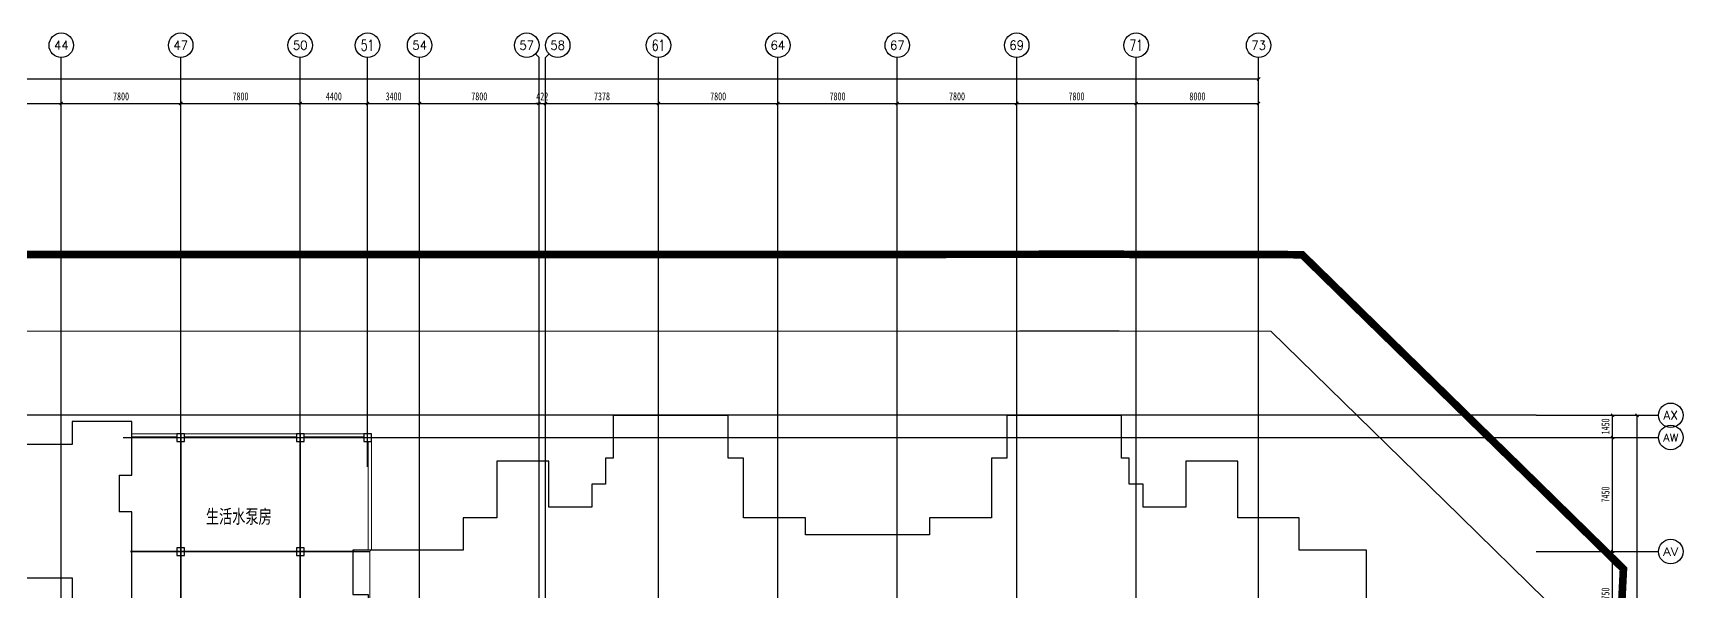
# Model space of a CAD drawing. Extents: x 64025 to 333417, y 2935 to 166261.
# Drawn here: x 225650 to 333417, y 129751 to 166261 of the extents above; entities that cross this region are included whole.
import ezdxf
from ezdxf.enums import TextEntityAlignment as Align

# ---------------------------------------------------------------- set-up
doc = ezdxf.new("R2010")
doc.units = 0
doc.header["$LTSCALE"] = 1000
doc.header["$MEASUREMENT"] = 0
doc.linetypes.add('DOTE', pattern=[2.42, 2, -0.2, 0.02, -0.2])
for name, color, linetype in [('AXIS', 3, 'Continuous'), ('AXIS_TEXT', 7, 'Continuous'), ('COLUMN', 9, 'Continuous'), ('DOTE', 1, 'Continuous'), ('PUB_TEXT', 7, 'Continuous'), ('住宅楼', 30, 'Continuous'), ('梁布置', 2, 'Continuous'), ('道路红线', 7, 'Continuous'), ('防火分区', 4, 'Continuous')]:
    doc.layers.add(name, color=color, linetype=linetype)
doc.layers.add('挡土墙', color=2, linetype='Continuous', lineweight=9)
doc.styles.add('_TCH_AXIS', font='COMPLEX', dxfattribs={"bigfont": 'GBCBIG'})
doc.styles.add('COMPLEX', font='COMPLEX')
doc.styles.add('黑体', font='simhei.ttf', dxfattribs={"width": 0.7})
doc.styles.add('黑体_T3', font='simhei.ttf', dxfattribs={"width": 0.7})
doc.dimstyles.new('_TCH_ARCH&&200', dxfattribs={"dimtxt": 522.78481, "dimasz": 200, "dimexe": 500, "dimexo": 600, "dimgap": 200, "dimtad": 1, "dimdec": 0, "dimzin": 0, "dimdsep": 46, "dimtxsty": '黑体_T3', "dimblk": 'ARCHTICK', "dimcen": 0.09, "dimclrt": 7, "dimazin": 2, "dimtfac": 1, "dimtdec": 0, "dimtix": 1, "dimtmove": 2, "dimatfit": 3, "dimfxl": 0, "dimtolj": 1, "dimtzin": 0, "dimarcsym": 0})

# ---------------------------------------------------------------- blocks, each defined once
blk = doc.blocks.new('16#住宅楼')
at = {"layer": 'DOTE'}
for p, q in [((1373, 0), (-869, 0)), ((0, -571), (0, 639))]:
    blk.add_line(p, q, dxfattribs=at)
at = {"layer": '住宅楼'}
blk.add_lwpolyline([(65100, 7900), (63100, 7900), (63100, 7900), (60700, 7900), (60700, 10000), (56700, 10000), (56700, 13700), (53300, 13700), (53300, 10700), (50500, 10700), (50500, 12200), (49600, 12200), (49600, 13900), (49100, 13900), (49100, 16700), (41600, 16700), (41600, 13900), (40597, 13900), (40597, 10000), (36550, 10000), (36550, 8900), (34600, 8900), (34600, 8900), (30400, 8900), (30400, 8900), (28450, 8900), (28450, 10000), (24400, 10000), (24403, 13900), (23400, 13900), (23400, 16700), (15900, 16700), (15900, 13900), (15400, 13900), (15400, 12200), (14500, 12200), (14500, 10700), (11700, 10700), (11700, 13700), (8300, 13700), (8300, 10000), (6100, 10000), (6100, 7900), (-1100, 7900), (-1100, 7900), (-1100, 7900), (-1100, 5000), (-100, 5000), (-100, 3100), (53900, 3100), (53900, -100), (65100, -100)], close=True, dxfattribs=at)
blk = doc.blocks.new('第二防火分区')
at = {"layer": '防火分区', "const_width": 50}
blk.add_lwpolyline([(20500, -1955), (35500, -1955), (35500, -3555), (39400, -3555), (39400, 2345), (38600, 2345), (38600, 4745), (39400, 4745), (39400, 7446), (55050, 7446), (55050, -152), (54950, -252), (54950, -4952), (108866, -4952), (108866, -8152), (113250, -8152), (113250, -31905)], dxfattribs=at)
blk = doc.blocks.new('15#住宅楼')
at = {"layer": 'DOTE'}
for p, q in [((1744374, -524193), (1745957, -524193)), ((1745241, -524588), (1745241, -523890))]:
    blk.add_line(p, q, dxfattribs=at)
at = {"layer": '住宅楼'}
blk.add_lwpolyline([(1771641, -511693), (1764041, -511693), (1764041, -513193), (1759891, -513193), (1759891, -510393), (1753191, -510393), (1753191, -513193), (1749041, -513193), (1749041, -511693), (1745141, -511693), (1745141, -515193), (1745941, -515193), (1745941, -517593), (1745141, -517593), (1745141, -523493), (1749041, -523493), (1749041, -521893), (1764041, -521893), (1764041, -523493), (1771641, -523493), (1771641, -521893), (1786641, -521893), (1786641, -523493), (1794541, -523493), (1794541, -521893), (1809541, -521893), (1809541, -523493), (1813441, -523493), (1813441, -517593), (1812641, -517593), (1812641, -515193), (1813441, -515193), (1813441, -511693), (1809541, -511693), (1809541, -513193), (1805391, -513193), (1805391, -510393), (1798691, -510393), (1798691, -513193), (1794541, -513193), (1794541, -510793), (1786641, -510793), (1786641, -513193), (1782491, -513193), (1782491, -510393), (1775791, -510393), (1775791, -513193), (1771641, -513193)], close=True, dxfattribs=at)
blk = doc.blocks.new('_ArchTick')
at = {"color": 0, "linetype": 'ByBlock', "const_width": 0.4}
blk.add_lwpolyline([(-0.5, -0.5), (0.5, 0.5)], dxfattribs=at)
blk = doc.blocks.new('*D59')
at = {"layer": 'AXIS', "color": 0, "lineweight": -2, "transparency": 16777216}
for p, q in [((324417, 132392), (329317, 132392)), ((328817, 126642), (328817, 132392)), ((324417, 126642), (329317, 126642))]:
    blk.add_line(p, q, dxfattribs=at)
at = {"layer": 'Defpoints', "color": 0, "transparency": 16777216}
for p in [(323817, 132392), (328817, 132392), (323817, 126642)]:
    blk.add_point(p, dxfattribs=at)
at = {"layer": 'AXIS', "color": 0, "lineweight": -2, "transparency": 16777216, "xscale": 200, "yscale": 200, "zscale": 200}
for p, rotation in [((328817, 132392), 90), ((328817, 126642), 270)]:
    blk.add_blockref('_ArchTick', p, dxfattribs=dict(at, rotation=rotation))
at = {"layer": 'AXIS', "color": 7, "transparency": 16777216, "insert": (328355, 129517), "char_height": 522.8, "attachment_point": 5, "rotation": 90, "style": '黑体_T3'}
blk.add_mtext('\\A1;5750', dxfattribs=at)
blk = doc.blocks.new('*D60')
at = {"layer": 'AXIS', "color": 0, "lineweight": -2, "transparency": 16777216}
for p, q in [((324417, 139842), (329317, 139842)), ((328817, 132392), (328817, 139842)), ((324417, 132392), (329317, 132392))]:
    blk.add_line(p, q, dxfattribs=at)
at = {"layer": 'Defpoints', "color": 0, "transparency": 16777216}
for p in [(323817, 139842), (328817, 139842), (323817, 132392)]:
    blk.add_point(p, dxfattribs=at)
at = {"layer": 'AXIS', "color": 0, "lineweight": -2, "transparency": 16777216, "xscale": 200, "yscale": 200, "zscale": 200}
for p, rotation in [((328817, 139842), 90), ((328817, 132392), 270)]:
    blk.add_blockref('_ArchTick', p, dxfattribs=dict(at, rotation=rotation))
at = {"layer": 'AXIS', "color": 7, "transparency": 16777216, "insert": (328355, 136117), "char_height": 522.8, "attachment_point": 5, "rotation": 90, "style": '黑体_T3'}
blk.add_mtext('\\A1;7450', dxfattribs=at)
blk = doc.blocks.new('*D61')
at = {"layer": 'AXIS', "color": 0, "lineweight": -2, "transparency": 16777216}
for p, q in [((324417, 141292), (329317, 141292)), ((328817, 139842), (328817, 141292)), ((324417, 139842), (329317, 139842))]:
    blk.add_line(p, q, dxfattribs=at)
at = {"layer": 'Defpoints', "color": 0, "transparency": 16777216}
for p in [(323817, 141292), (328817, 141292), (323817, 139842)]:
    blk.add_point(p, dxfattribs=at)
at = {"layer": 'AXIS', "color": 0, "lineweight": -2, "transparency": 16777216, "xscale": 200, "yscale": 200, "zscale": 200}
for p, rotation in [((328817, 141292), 90), ((328817, 139842), 270)]:
    blk.add_blockref('_ArchTick', p, dxfattribs=dict(at, rotation=rotation))
at = {"layer": 'AXIS', "color": 7, "transparency": 16777216, "insert": (328355, 140567), "char_height": 522.8, "attachment_point": 5, "rotation": 90, "style": '黑体_T3'}
blk.add_mtext('\\A1;1450', dxfattribs=at)
blk = doc.blocks.new('*D62')
at = {"layer": 'AXIS', "color": 0, "lineweight": -2, "transparency": 16777216}
for p, q in [((324417, 141292), (330917, 141292)), ((330417, 22042), (330417, 141292)), ((324417, 22042), (330917, 22042))]:
    blk.add_line(p, q, dxfattribs=at)
at = {"layer": 'Defpoints', "color": 0, "transparency": 16777216}
for p in [(323817, 141292), (330417, 141292), (323817, 22042)]:
    blk.add_point(p, dxfattribs=at)
at = {"layer": 'AXIS', "color": 0, "lineweight": -2, "transparency": 16777216, "xscale": 200, "yscale": 200, "zscale": 200}
for p, rotation in [((330417, 141292), 90), ((330417, 22042), 270)]:
    blk.add_blockref('_ArchTick', p, dxfattribs=dict(at, rotation=rotation))
at = {"layer": 'AXIS', "color": 7, "transparency": 16777216, "insert": (329955, 81667), "char_height": 522.8, "attachment_point": 5, "rotation": 90, "style": '黑体_T3'}
blk.add_mtext('\\A1;119250', dxfattribs=at)
blk = doc.blocks.new('*D105')
at = {"layer": 'AXIS', "color": 0, "lineweight": -2, "transparency": 16777216}
for p, q in [((221500, 157261), (221500, 162161)), ((221500, 161661), (227500, 161661)), ((227500, 157261), (227500, 162161))]:
    blk.add_line(p, q, dxfattribs=at)
at = {"layer": 'Defpoints', "color": 0, "transparency": 16777216}
for p in [(227500, 161661), (221500, 156661), (227500, 156661)]:
    blk.add_point(p, dxfattribs=at)
at = {"layer": 'AXIS', "color": 0, "lineweight": -2, "transparency": 16777216, "xscale": 200, "yscale": 200, "zscale": 200, "rotation": 180}
blk.add_blockref('_ArchTick', (221500, 161661), dxfattribs=at)
at = {"layer": 'AXIS', "color": 0, "lineweight": -2, "transparency": 16777216, "xscale": 200, "yscale": 200, "zscale": 200}
blk.add_blockref('_ArchTick', (227500, 161661), dxfattribs=at)
at = {"layer": 'AXIS', "color": 7, "transparency": 16777216, "insert": (224500, 162123), "char_height": 522.8, "attachment_point": 5, "style": '黑体_T3'}
blk.add_mtext('\\A1;6000', dxfattribs=at)
blk = doc.blocks.new('*D106')
at = {"layer": 'AXIS', "color": 0, "lineweight": -2, "transparency": 16777216}
for p, q in [((227500, 157261), (227500, 162161)), ((227500, 161661), (235300, 161661)), ((235300, 157261), (235300, 162161))]:
    blk.add_line(p, q, dxfattribs=at)
at = {"layer": 'Defpoints', "color": 0, "transparency": 16777216}
for p in [(235300, 161661), (227500, 156661), (235300, 156661)]:
    blk.add_point(p, dxfattribs=at)
at = {"layer": 'AXIS', "color": 0, "lineweight": -2, "transparency": 16777216, "xscale": 200, "yscale": 200, "zscale": 200, "rotation": 180}
blk.add_blockref('_ArchTick', (227500, 161661), dxfattribs=at)
at = {"layer": 'AXIS', "color": 0, "lineweight": -2, "transparency": 16777216, "xscale": 200, "yscale": 200, "zscale": 200}
blk.add_blockref('_ArchTick', (235300, 161661), dxfattribs=at)
at = {"layer": 'AXIS', "color": 7, "transparency": 16777216, "insert": (231400, 162123), "char_height": 522.8, "attachment_point": 5, "style": '黑体_T3'}
blk.add_mtext('\\A1;7800', dxfattribs=at)
blk = doc.blocks.new('*D107')
at = {"layer": 'AXIS', "color": 0, "lineweight": -2, "transparency": 16777216}
for p, q in [((235300, 157261), (235300, 162161)), ((235300, 161661), (243100, 161661)), ((243100, 157261), (243100, 162161))]:
    blk.add_line(p, q, dxfattribs=at)
at = {"layer": 'Defpoints', "color": 0, "transparency": 16777216}
for p in [(243100, 161661), (235300, 156661), (243100, 156661)]:
    blk.add_point(p, dxfattribs=at)
at = {"layer": 'AXIS', "color": 0, "lineweight": -2, "transparency": 16777216, "xscale": 200, "yscale": 200, "zscale": 200, "rotation": 180}
blk.add_blockref('_ArchTick', (235300, 161661), dxfattribs=at)
at = {"layer": 'AXIS', "color": 0, "lineweight": -2, "transparency": 16777216, "xscale": 200, "yscale": 200, "zscale": 200}
blk.add_blockref('_ArchTick', (243100, 161661), dxfattribs=at)
at = {"layer": 'AXIS', "color": 7, "transparency": 16777216, "insert": (239200, 162123), "char_height": 522.8, "attachment_point": 5, "style": '黑体_T3'}
blk.add_mtext('\\A1;7800', dxfattribs=at)
blk = doc.blocks.new('*D108')
at = {"layer": 'AXIS', "color": 0, "lineweight": -2, "transparency": 16777216}
for p, q in [((243100, 157261), (243100, 162161)), ((243100, 161661), (247500, 161661)), ((247500, 157261), (247500, 162161))]:
    blk.add_line(p, q, dxfattribs=at)
at = {"layer": 'Defpoints', "color": 0, "transparency": 16777216}
for p in [(247500, 161661), (243100, 156661), (247500, 156661)]:
    blk.add_point(p, dxfattribs=at)
at = {"layer": 'AXIS', "color": 0, "lineweight": -2, "transparency": 16777216, "xscale": 200, "yscale": 200, "zscale": 200, "rotation": 180}
blk.add_blockref('_ArchTick', (243100, 161661), dxfattribs=at)
at = {"layer": 'AXIS', "color": 0, "lineweight": -2, "transparency": 16777216, "xscale": 200, "yscale": 200, "zscale": 200}
blk.add_blockref('_ArchTick', (247500, 161661), dxfattribs=at)
at = {"layer": 'AXIS', "color": 7, "transparency": 16777216, "insert": (245300, 162123), "char_height": 522.8, "attachment_point": 5, "style": '黑体_T3'}
blk.add_mtext('\\A1;4400', dxfattribs=at)
blk = doc.blocks.new('*D109')
at = {"layer": 'AXIS', "color": 0, "lineweight": -2, "transparency": 16777216}
for p, q in [((247500, 157261), (247500, 162161)), ((247500, 161661), (250900, 161661)), ((250900, 157261), (250900, 162161))]:
    blk.add_line(p, q, dxfattribs=at)
at = {"layer": 'Defpoints', "color": 0, "transparency": 16777216}
for p in [(250900, 161661), (247500, 156661), (250900, 156661)]:
    blk.add_point(p, dxfattribs=at)
at = {"layer": 'AXIS', "color": 0, "lineweight": -2, "transparency": 16777216, "xscale": 200, "yscale": 200, "zscale": 200, "rotation": 180}
blk.add_blockref('_ArchTick', (247500, 161661), dxfattribs=at)
at = {"layer": 'AXIS', "color": 0, "lineweight": -2, "transparency": 16777216, "xscale": 200, "yscale": 200, "zscale": 200}
blk.add_blockref('_ArchTick', (250900, 161661), dxfattribs=at)
at = {"layer": 'AXIS', "color": 7, "transparency": 16777216, "insert": (249200, 162123), "char_height": 522.8, "attachment_point": 5, "style": '黑体_T3'}
blk.add_mtext('\\A1;3400', dxfattribs=at)
blk = doc.blocks.new('*D110')
at = {"layer": 'AXIS', "color": 0, "lineweight": -2, "transparency": 16777216}
for p, q in [((250900, 157261), (250900, 162161)), ((250900, 161661), (258700, 161661)), ((258700, 157261), (258700, 162161))]:
    blk.add_line(p, q, dxfattribs=at)
at = {"layer": 'Defpoints', "color": 0, "transparency": 16777216}
for p in [(258700, 161661), (250900, 156661), (258700, 156661)]:
    blk.add_point(p, dxfattribs=at)
at = {"layer": 'AXIS', "color": 0, "lineweight": -2, "transparency": 16777216, "xscale": 200, "yscale": 200, "zscale": 200, "rotation": 180}
blk.add_blockref('_ArchTick', (250900, 161661), dxfattribs=at)
at = {"layer": 'AXIS', "color": 0, "lineweight": -2, "transparency": 16777216, "xscale": 200, "yscale": 200, "zscale": 200}
blk.add_blockref('_ArchTick', (258700, 161661), dxfattribs=at)
at = {"layer": 'AXIS', "color": 7, "transparency": 16777216, "insert": (254800, 162123), "char_height": 522.8, "attachment_point": 5, "style": '黑体_T3'}
blk.add_mtext('\\A1;7800', dxfattribs=at)
blk = doc.blocks.new('*D111')
at = {"layer": 'AXIS', "color": 0, "lineweight": -2, "transparency": 16777216}
for p, q in [((258700, 161661), (258500, 161661)), ((258700, 157261), (258700, 162161)), ((258700, 161661), (259122, 161661)), ((259122, 157261), (259122, 162161)), ((259122, 161661), (259322, 161661))]:
    blk.add_line(p, q, dxfattribs=at)
at = {"layer": 'Defpoints', "color": 0, "transparency": 16777216}
for p in [(259122, 161661), (258700, 156661), (259122, 156661)]:
    blk.add_point(p, dxfattribs=at)
at = {"layer": 'AXIS', "color": 0, "lineweight": -2, "transparency": 16777216, "xscale": 200, "yscale": 200, "zscale": 200}
blk.add_blockref('_ArchTick', (258700, 161661), dxfattribs=at)
at = {"layer": 'AXIS', "color": 0, "lineweight": -2, "transparency": 16777216, "xscale": 200, "yscale": 200, "zscale": 200, "rotation": 180}
blk.add_blockref('_ArchTick', (259122, 161661), dxfattribs=at)
at = {"layer": 'AXIS', "color": 7, "transparency": 16777216, "insert": (258911, 162123), "char_height": 522.8, "attachment_point": 5, "style": '黑体_T3'}
blk.add_mtext('\\A1;422', dxfattribs=at)
blk = doc.blocks.new('*D112')
at = {"layer": 'AXIS', "color": 0, "lineweight": -2, "transparency": 16777216}
for p, q in [((259122, 157261), (259122, 162161)), ((259122, 161661), (266500, 161661)), ((266500, 157261), (266500, 162161))]:
    blk.add_line(p, q, dxfattribs=at)
at = {"layer": 'Defpoints', "color": 0, "transparency": 16777216}
for p in [(266500, 161661), (259122, 156661), (266500, 156661)]:
    blk.add_point(p, dxfattribs=at)
at = {"layer": 'AXIS', "color": 0, "lineweight": -2, "transparency": 16777216, "xscale": 200, "yscale": 200, "zscale": 200, "rotation": 180}
blk.add_blockref('_ArchTick', (259122, 161661), dxfattribs=at)
at = {"layer": 'AXIS', "color": 0, "lineweight": -2, "transparency": 16777216, "xscale": 200, "yscale": 200, "zscale": 200}
blk.add_blockref('_ArchTick', (266500, 161661), dxfattribs=at)
at = {"layer": 'AXIS', "color": 7, "transparency": 16777216, "insert": (262811, 162123), "char_height": 522.8, "attachment_point": 5, "style": '黑体_T3'}
blk.add_mtext('\\A1;7378', dxfattribs=at)
blk = doc.blocks.new('*D113')
at = {"layer": 'AXIS', "color": 0, "lineweight": -2, "transparency": 16777216}
for p, q in [((266500, 157261), (266500, 162161)), ((266500, 161661), (274300, 161661)), ((274300, 157261), (274300, 162161))]:
    blk.add_line(p, q, dxfattribs=at)
at = {"layer": 'Defpoints', "color": 0, "transparency": 16777216}
for p in [(274300, 161661), (266500, 156661), (274300, 156661)]:
    blk.add_point(p, dxfattribs=at)
at = {"layer": 'AXIS', "color": 0, "lineweight": -2, "transparency": 16777216, "xscale": 200, "yscale": 200, "zscale": 200, "rotation": 180}
blk.add_blockref('_ArchTick', (266500, 161661), dxfattribs=at)
at = {"layer": 'AXIS', "color": 0, "lineweight": -2, "transparency": 16777216, "xscale": 200, "yscale": 200, "zscale": 200}
blk.add_blockref('_ArchTick', (274300, 161661), dxfattribs=at)
at = {"layer": 'AXIS', "color": 7, "transparency": 16777216, "insert": (270400, 162123), "char_height": 522.8, "attachment_point": 5, "style": '黑体_T3'}
blk.add_mtext('\\A1;7800', dxfattribs=at)
blk = doc.blocks.new('*D114')
at = {"layer": 'AXIS', "color": 0, "lineweight": -2, "transparency": 16777216}
for p, q in [((274300, 157261), (274300, 162161)), ((274300, 161661), (282100, 161661)), ((282100, 157261), (282100, 162161))]:
    blk.add_line(p, q, dxfattribs=at)
at = {"layer": 'Defpoints', "color": 0, "transparency": 16777216}
for p in [(282100, 161661), (274300, 156661), (282100, 156661)]:
    blk.add_point(p, dxfattribs=at)
at = {"layer": 'AXIS', "color": 0, "lineweight": -2, "transparency": 16777216, "xscale": 200, "yscale": 200, "zscale": 200, "rotation": 180}
blk.add_blockref('_ArchTick', (274300, 161661), dxfattribs=at)
at = {"layer": 'AXIS', "color": 0, "lineweight": -2, "transparency": 16777216, "xscale": 200, "yscale": 200, "zscale": 200}
blk.add_blockref('_ArchTick', (282100, 161661), dxfattribs=at)
at = {"layer": 'AXIS', "color": 7, "transparency": 16777216, "insert": (278200, 162123), "char_height": 522.8, "attachment_point": 5, "style": '黑体_T3'}
blk.add_mtext('\\A1;7800', dxfattribs=at)
blk = doc.blocks.new('*D115')
at = {"layer": 'AXIS', "color": 0, "lineweight": -2, "transparency": 16777216}
for p, q in [((282100, 157261), (282100, 162161)), ((282100, 161661), (289900, 161661)), ((289900, 157261), (289900, 162161))]:
    blk.add_line(p, q, dxfattribs=at)
at = {"layer": 'Defpoints', "color": 0, "transparency": 16777216}
for p in [(289900, 161661), (282100, 156661), (289900, 156661)]:
    blk.add_point(p, dxfattribs=at)
at = {"layer": 'AXIS', "color": 0, "lineweight": -2, "transparency": 16777216, "xscale": 200, "yscale": 200, "zscale": 200, "rotation": 180}
blk.add_blockref('_ArchTick', (282100, 161661), dxfattribs=at)
at = {"layer": 'AXIS', "color": 0, "lineweight": -2, "transparency": 16777216, "xscale": 200, "yscale": 200, "zscale": 200}
blk.add_blockref('_ArchTick', (289900, 161661), dxfattribs=at)
at = {"layer": 'AXIS', "color": 7, "transparency": 16777216, "insert": (286000, 162123), "char_height": 522.8, "attachment_point": 5, "style": '黑体_T3'}
blk.add_mtext('\\A1;7800', dxfattribs=at)
blk = doc.blocks.new('*D116')
at = {"layer": 'AXIS', "color": 0, "lineweight": -2, "transparency": 16777216}
for p, q in [((289900, 157261), (289900, 162161)), ((289900, 161661), (297700, 161661)), ((297700, 157261), (297700, 162161))]:
    blk.add_line(p, q, dxfattribs=at)
at = {"layer": 'Defpoints', "color": 0, "transparency": 16777216}
for p in [(297700, 161661), (289900, 156661), (297700, 156661)]:
    blk.add_point(p, dxfattribs=at)
at = {"layer": 'AXIS', "color": 0, "lineweight": -2, "transparency": 16777216, "xscale": 200, "yscale": 200, "zscale": 200, "rotation": 180}
blk.add_blockref('_ArchTick', (289900, 161661), dxfattribs=at)
at = {"layer": 'AXIS', "color": 0, "lineweight": -2, "transparency": 16777216, "xscale": 200, "yscale": 200, "zscale": 200}
blk.add_blockref('_ArchTick', (297700, 161661), dxfattribs=at)
at = {"layer": 'AXIS', "color": 7, "transparency": 16777216, "insert": (293800, 162123), "char_height": 522.8, "attachment_point": 5, "style": '黑体_T3'}
blk.add_mtext('\\A1;7800', dxfattribs=at)
blk = doc.blocks.new('*D117')
at = {"layer": 'AXIS', "color": 0, "lineweight": -2, "transparency": 16777216}
for p, q in [((297700, 157261), (297700, 162161)), ((297700, 161661), (305700, 161661)), ((305700, 157261), (305700, 162161))]:
    blk.add_line(p, q, dxfattribs=at)
at = {"layer": 'Defpoints', "color": 0, "transparency": 16777216}
for p in [(305700, 161661), (297700, 156661), (305700, 156661)]:
    blk.add_point(p, dxfattribs=at)
at = {"layer": 'AXIS', "color": 0, "lineweight": -2, "transparency": 16777216, "xscale": 200, "yscale": 200, "zscale": 200, "rotation": 180}
blk.add_blockref('_ArchTick', (297700, 161661), dxfattribs=at)
at = {"layer": 'AXIS', "color": 0, "lineweight": -2, "transparency": 16777216, "xscale": 200, "yscale": 200, "zscale": 200}
blk.add_blockref('_ArchTick', (305700, 161661), dxfattribs=at)
at = {"layer": 'AXIS', "color": 7, "transparency": 16777216, "insert": (301700, 162123), "char_height": 522.8, "attachment_point": 5, "style": '黑体_T3'}
blk.add_mtext('\\A1;8000', dxfattribs=at)
blk = doc.blocks.new('*D118')
at = {"layer": 'AXIS', "color": 0, "lineweight": -2, "transparency": 16777216}
for p, q in [((85350, 157261), (85350, 163761)), ((85350, 163261), (305700, 163261)), ((305700, 157261), (305700, 163761))]:
    blk.add_line(p, q, dxfattribs=at)
at = {"layer": 'Defpoints', "color": 0, "transparency": 16777216}
for p in [(305700, 163261), (85350, 156661), (305700, 156661)]:
    blk.add_point(p, dxfattribs=at)
at = {"layer": 'AXIS', "color": 0, "lineweight": -2, "transparency": 16777216, "xscale": 200, "yscale": 200, "zscale": 200, "rotation": 180}
blk.add_blockref('_ArchTick', (85350, 163261), dxfattribs=at)
at = {"layer": 'AXIS', "color": 0, "lineweight": -2, "transparency": 16777216, "xscale": 200, "yscale": 200, "zscale": 200}
blk.add_blockref('_ArchTick', (305700, 163261), dxfattribs=at)
at = {"layer": 'AXIS', "color": 7, "transparency": 16777216, "insert": (195525, 163723), "char_height": 522.8, "attachment_point": 5, "style": '黑体_T3'}
blk.add_mtext('\\A1;220350', dxfattribs=at)
blk = doc.blocks.new('_FZHK')
blk.add_lwpolyline([(-0.5, -0.5), (0.5, -0.5), (0.5, 0.5), (-0.5, 0.5)], close=True)
blk = doc.blocks.new('_AXISO')
blk.add_circle((0, 0), 0.5)
at = {"layer": 'AXIS_TEXT', "style": 'COMPLEX', "width": 1.041667}
blk.add_attdef('A', text='', height=0.56, dxfattribs=at).set_placement((-0.25, -0.28), (0.25, -0.28), align=Align.FIT)

msp = doc.modelspace()

# ---------------------------------------------------------------- linework, layer by layer
at = {"layer": 'AXIS'}
for p, q in [((258465.5, 164895.6), (258699.8, 164661.3)), ((259356, 164895.6), (259121.7, 164661.3)), ((227499.8, 156661.3), (227499.8, 164661.3)), ((235299.8, 156661.3), (235299.8, 164661.3)), ((243099.8, 156661.3), (243099.8, 164661.3)), ((247499.8, 156661.3), (247499.8, 164661.3)), ((250899.8, 156661.3), (250899.8, 164661.3)), ((258699.8, 156661.3), (258699.8, 164661.3)), ((259121.7, 156661.3), (259121.7, 164661.3)), ((266499.8, 156661.3), (266499.8, 164661.3)), ((274299.8, 156661.3), (274299.8, 164661.3)), ((282099.8, 156661.3), (282099.8, 164661.3)), ((289899.8, 156661.3), (289899.8, 164661.3)), ((297699.8, 156661.3), (297699.8, 164661.3)), ((305699.8, 156661.3), (305699.8, 164661.3)), ((323816.8, 141292.1), (331816.8, 141292.1)), ((323816.8, 139841.8), (331816.8, 139841.8)), ((323816.8, 132392.1), (331816.8, 132392.1))]:
    msp.add_line(p, q, dxfattribs=at)
at = {"layer": 'DOTE'}
for p, q in [((227499.8, 68849), (227499.8, 156661.3)), ((235299.8, 106089.6), (235299.8, 156661.3)), ((243099.8, 106089.6), (243099.8, 156661.3)), ((247499.8, 137931), (247499.8, 156661.3)), ((250899.8, 97919.5), (250899.8, 156661.3)), ((258699.8, 106089.6), (258699.8, 156661.3)), ((259121.7, 88634.5), (259121.7, 156661.3)), ((266499.8, 106089.6), (266499.8, 156661.3)), ((274299.8, 106089.6), (274299.8, 156661.3)), ((282099.8, 98782.6), (282099.8, 156661.3)), ((289899.8, 98782.6), (289899.8, 156661.3)), ((297699.8, 106089.6), (297699.8, 156661.3)), ((305699.8, 12535), (305699.8, 156661.3)), ((323816.8, 141292.1), (73624.8, 141292.1)), ((231540.3, 139841.8), (323816.8, 139841.8))]:
    msp.add_line(p, q, dxfattribs=at)
at = {"layer": '挡土墙'}
for p, q in [((235049.8, 140091.8), (232100.7, 140091.8)), ((232100.7, 139891.8), (232100.7, 140091.8)), ((235049.8, 139891.8), (232100.7, 139891.8)), ((242849.8, 140091.8), (235549.8, 140091.8)), ((242849.8, 139891.8), (235549.8, 139891.8)), ((247249.8, 140091.8), (243349.8, 140091.8)), ((247249.8, 139891.8), (243349.8, 139891.8)), ((247549.8, 132489.6), (247549.8, 139591.8)), ((247749.8, 132489.6), (247749.8, 139591.8)), ((247549.8, 132489.6), (247749.8, 132489.6))]:
    msp.add_line(p, q, dxfattribs=at)
at = {"layer": '梁布置', "const_width": 100}
for points in [[(235299.8, 140087.8), (235299.8, 123042.4), (235299.8, 106841.6), (236099.7, 100691.6)], [(243099.8, 140087.8), (243099.8, 106841.6)], [(243099.8, 132392.1), (235299.8, 132392.1), (232000.7, 132392.1), (232000.7, 132392.1)], [(243099.8, 132392.1), (247649.8, 132389.6)]]:
    msp.add_lwpolyline(points, dxfattribs=at)
at = {"layer": '道路红线', "color": 1, "linetype": 'DOTE', "ltscale": 5000, "const_width": 500, "flags": 128}
msp.add_lwpolyline([(138340.5, 11882.6), (96412.9, 12877.5), (75168.4, 134529), (90928.2, 151781.5), (95948.4, 151782.1), (194643.1, 151794.1), (290080.8, 151805.6), (293333.1, 151806), (296585.5, 151806.4), (308540.1, 151782.1), (322311.6, 138326), (322416.1, 138223.6), (329526.7, 131257.2), (329241.1, 125556.6), (323327.1, 7493), (183207.8, 10817.9), (183207.8, 10817.9)], dxfattribs=at)
at = {"layer": '道路红线', "color": 1, "linetype": 'DOTE', "ltscale": 5000, "flags": 128}
msp.add_lwpolyline([(183326.4, 15816.5), (100632.6, 17778.7), (80516.4, 132970), (93133.1, 146781.8), (95949, 146782.1), (194643.7, 146794.1), (290081.4, 146805.6), (293333.7, 146806), (296580.7, 146806.4), (306498.6, 146786.2), (318814.8, 134752.1), (318917, 134652), (324420.4, 129260.2), (324247.4, 125806.8), (318577, 12607.1), (183326.4, 15816.5)], dxfattribs=at)

# ---------------------------------------------------------------- block references
at = {"layer": 'AXIS'}
ref = msp.add_blockref('_AXISO', (227499.8, 165461.3), dxfattribs=dict(at, xscale=1600, yscale=1600, zscale=1600))
ref.add_attrib('A', '44', dxfattribs={"layer": 'AXIS_TEXT', "height": 576.24, "style": '_TCH_AXIS', "width": 0.945946}).set_placement((227019.6, 165173.1), (227980, 165173.1), align=Align.FIT)
ref = msp.add_blockref('_AXISO', (235299.8, 165461.3), dxfattribs=dict(at, xscale=1600, yscale=1600, zscale=1600))
ref.add_attrib('A', '47', dxfattribs={"layer": 'AXIS_TEXT', "height": 588.55, "style": '_TCH_AXIS', "width": 0.971429}).set_placement((234823.4, 165167), (235776.3, 165167), align=Align.FIT)
ref = msp.add_blockref('_AXISO', (243099.8, 165461.3), dxfattribs=dict(at, xscale=1600, yscale=1600, zscale=1600))
ref.add_attrib('A', '50', dxfattribs={"layer": 'AXIS_TEXT', "height": 588.55, "style": '_TCH_AXIS'}).set_placement((242623.4, 165167), (243576.3, 165167), align=Align.FIT)
ref = msp.add_blockref('_AXISO', (247499.8, 165461.3), dxfattribs=dict(at, xscale=1600, yscale=1600, zscale=1600))
ref.add_attrib('A', '51', dxfattribs={"layer": 'AXIS_TEXT', "height": 720.38, "style": '_TCH_AXIS', "width": 0.862069}).set_placement((247071, 165101.1), (247928.6, 165101.1), align=Align.FIT)
ref = msp.add_blockref('_AXISO', (250899.8, 165461.3), dxfattribs=dict(at, xscale=1600, yscale=1600, zscale=1600))
ref.add_attrib('A', '54', dxfattribs={"layer": 'AXIS_TEXT', "height": 576.24, "style": '_TCH_AXIS', "width": 0.972222}).set_placement((250419.6, 165173.1), (251380, 165173.1), align=Align.FIT)
ref = msp.add_blockref('_AXISO', (257899.8, 165461.3), dxfattribs=dict(at, xscale=1600, yscale=1600, zscale=1600))
ref.add_attrib('A', '57', dxfattribs={"layer": 'AXIS_TEXT', "height": 588.55, "style": '_TCH_AXIS'}).set_placement((257423.4, 165167), (258376.3, 165167), align=Align.FIT)
ref = msp.add_blockref('_AXISO', (259921.7, 165461.3), dxfattribs=dict(at, xscale=1600, yscale=1600, zscale=1600))
ref.add_attrib('A', '58', dxfattribs={"layer": 'AXIS_TEXT', "height": 588.55, "style": '_TCH_AXIS'}).set_placement((259445.2, 165167), (260398.1, 165167), align=Align.FIT)
ref = msp.add_blockref('_AXISO', (266499.8, 165461.3), dxfattribs=dict(at, xscale=1600, yscale=1600, zscale=1600))
ref.add_attrib('A', '61', dxfattribs={"layer": 'AXIS_TEXT', "height": 720.38, "style": '_TCH_AXIS', "width": 0.862069}).set_placement((266071, 165101.1), (266928.6, 165101.1), align=Align.FIT)
ref = msp.add_blockref('_AXISO', (274299.8, 165461.3), dxfattribs=dict(at, xscale=1600, yscale=1600, zscale=1600))
ref.add_attrib('A', '64', dxfattribs={"layer": 'AXIS_TEXT', "height": 576.24, "style": '_TCH_AXIS', "width": 0.972222}).set_placement((273819.6, 165173.1), (274780, 165173.1), align=Align.FIT)
ref = msp.add_blockref('_AXISO', (282099.8, 165461.3), dxfattribs=dict(at, xscale=1600, yscale=1600, zscale=1600))
ref.add_attrib('A', '67', dxfattribs={"layer": 'AXIS_TEXT', "height": 588.55, "style": '_TCH_AXIS'}).set_placement((281623.4, 165167), (282576.3, 165167), align=Align.FIT)
ref = msp.add_blockref('_AXISO', (289899.8, 165461.3), dxfattribs=dict(at, xscale=1600, yscale=1600, zscale=1600))
ref.add_attrib('A', '69', dxfattribs={"layer": 'AXIS_TEXT', "height": 601.3, "style": '_TCH_AXIS', "width": 0.970588}).set_placement((289427.4, 165160.6), (290372.3, 165160.6), align=Align.FIT)
ref = msp.add_blockref('_AXISO', (297699.8, 165461.3), dxfattribs=dict(at, xscale=1600, yscale=1600, zscale=1600))
ref.add_attrib('A', '71', dxfattribs={"layer": 'AXIS_TEXT', "height": 720.38, "style": '_TCH_AXIS', "width": 0.862069}).set_placement((297271, 165101.1), (298128.6, 165101.1), align=Align.FIT)
ref = msp.add_blockref('_AXISO', (305699.8, 165461.3), dxfattribs=dict(at, xscale=1600, yscale=1600, zscale=1600))
ref.add_attrib('A', '73', dxfattribs={"layer": 'AXIS_TEXT', "height": 588.55, "style": '_TCH_AXIS'}).set_placement((305223.4, 165167), (306176.3, 165167), align=Align.FIT)
ref = msp.add_blockref('_AXISO', (332616.8, 141292.1), dxfattribs=dict(at, xscale=1600, yscale=1600, zscale=1600))
ref.add_attrib('A', 'AX', dxfattribs={"layer": 'AXIS_TEXT', "height": 564.34, "style": '_TCH_AXIS', "width": 0.923077}).set_placement((332133.1, 141010), (333100.5, 141010), align=Align.FIT)
ref = msp.add_blockref('_AXISO', (332616.8, 139841.8), dxfattribs=dict(at, xscale=1600, yscale=1600, zscale=1600))
ref.add_attrib('A', 'AW', dxfattribs={"layer": 'AXIS_TEXT', "height": 500.88, "style": '_TCH_AXIS', "width": 0.976744}).set_placement((332115.9, 139591.4), (333117.7, 139591.4), align=Align.FIT)
ref = msp.add_blockref('_AXISO', (332616.8, 132392.1), dxfattribs=dict(at, xscale=1600, yscale=1600, zscale=1600))
ref.add_attrib('A', 'AV', dxfattribs={"layer": 'AXIS_TEXT', "height": 541.73, "style": '_TCH_AXIS', "width": 0.974359}).set_placement((332126.7, 132121.3), (333106.9, 132121.3), align=Align.FIT)
at = {"layer": 'COLUMN', "xscale": 500, "yscale": 500, "zscale": 500}
for p in [(235299.8, 139841.8), (243099.8, 139841.8), (247499.8, 139841.8), (235299.8, 132392.1), (243099.8, 132392.1)]:
    msp.add_blockref('_FZHK', p, dxfattribs=at)
at = {"layer": '住宅楼'}
for name, p in [('15#住宅楼', (-1581340.2, 652580.5)), ('16#住宅楼', (247649.8, 124589.6))]:
    msp.add_blockref(name, p, dxfattribs=at)
at = {"layer": '防火分区'}
msp.add_blockref('第二防火分区', (192700.3, 132642.1), dxfattribs=at)

# ---------------------------------------------------------------- texts
at = {"layer": 'PUB_TEXT', "color": 0, "style": '黑体', "width": 0.7}
msp.add_text('生活水泵房', height=901.27, rotation=360, dxfattribs=at).set_placement((236939.5, 134231.7))

# ---------------------------------------------------------------- dimensions: what is measured, and where the dimension line sits
at = {"layer": 'AXIS'}
for p1, p2, distance, picture, middle in [((85349.8, 156661.3), (305699.8, 156661.3), 6600, '*D118', (195524.8, 163722.7)), ((221500.3009, 156661.2646), (227499.8041, 156661.2646), 5000, '*D105', (224500.0525, 162122.657)), ((227499.8, 156661.3), (235299.8, 156661.3), 5000, '*D106', (231399.8, 162122.7)), ((235299.8, 156661.3), (243099.8, 156661.3), 5000, '*D107', (239199.8, 162122.7)), ((243099.8, 156661.3), (247499.8, 156661.3), 5000, '*D108', (245299.8, 162122.7)), ((247499.8, 156661.3), (250899.8, 156661.3), 5000, '*D109', (249199.8, 162122.7)), ((250899.8, 156661.3), (258699.8, 156661.3), 5000, '*D110', (254799.8, 162122.7)), ((258699.8, 156661.3), (259121.7, 156661.3), 5000, '*D111', (258910.7, 162122.7)), ((259121.7, 156661.3), (266499.8, 156661.3), 5000, '*D112', (262810.7, 162122.7)), ((266499.8, 156661.3), (274299.8, 156661.3), 5000, '*D113', (270399.8, 162122.7)), ((274299.8, 156661.3), (282099.8, 156661.3), 5000, '*D114', (278199.8, 162122.7)), ((282099.8, 156661.3), (289899.8, 156661.3), 5000, '*D115', (285999.8, 162122.7)), ((289899.8, 156661.3), (297699.8, 156661.3), 5000, '*D116', (293799.8, 162122.7)), ((297699.8, 156661.3), (305699.8, 156661.3), 5000, '*D117', (301699.8, 162122.7)), ((323816.8, 139841.8), (323816.8, 141292.1), -5000, '*D61', (328355.4, 140567)), ((323816.8, 22042.1), (323816.8, 141292.1), -6600, '*D62', (329955.4, 81667.1)), ((323816.8, 132392.1), (323816.8, 139841.8), -5000, '*D60', (328355.4, 136117)), ((323816.8, 126642.1), (323816.8, 132392.1), -5000, '*D59', (328355.4, 129517.1))]:
    dim = msp.add_aligned_dim(p1=p1, p2=p2, distance=distance, dimstyle='_TCH_ARCH&&200', dxfattribs=at)
    dim.commit()
    dim.dimension.update_dxf_attribs({"geometry": picture, "text_midpoint": middle})

doc.saveas('drawing.dxf')
